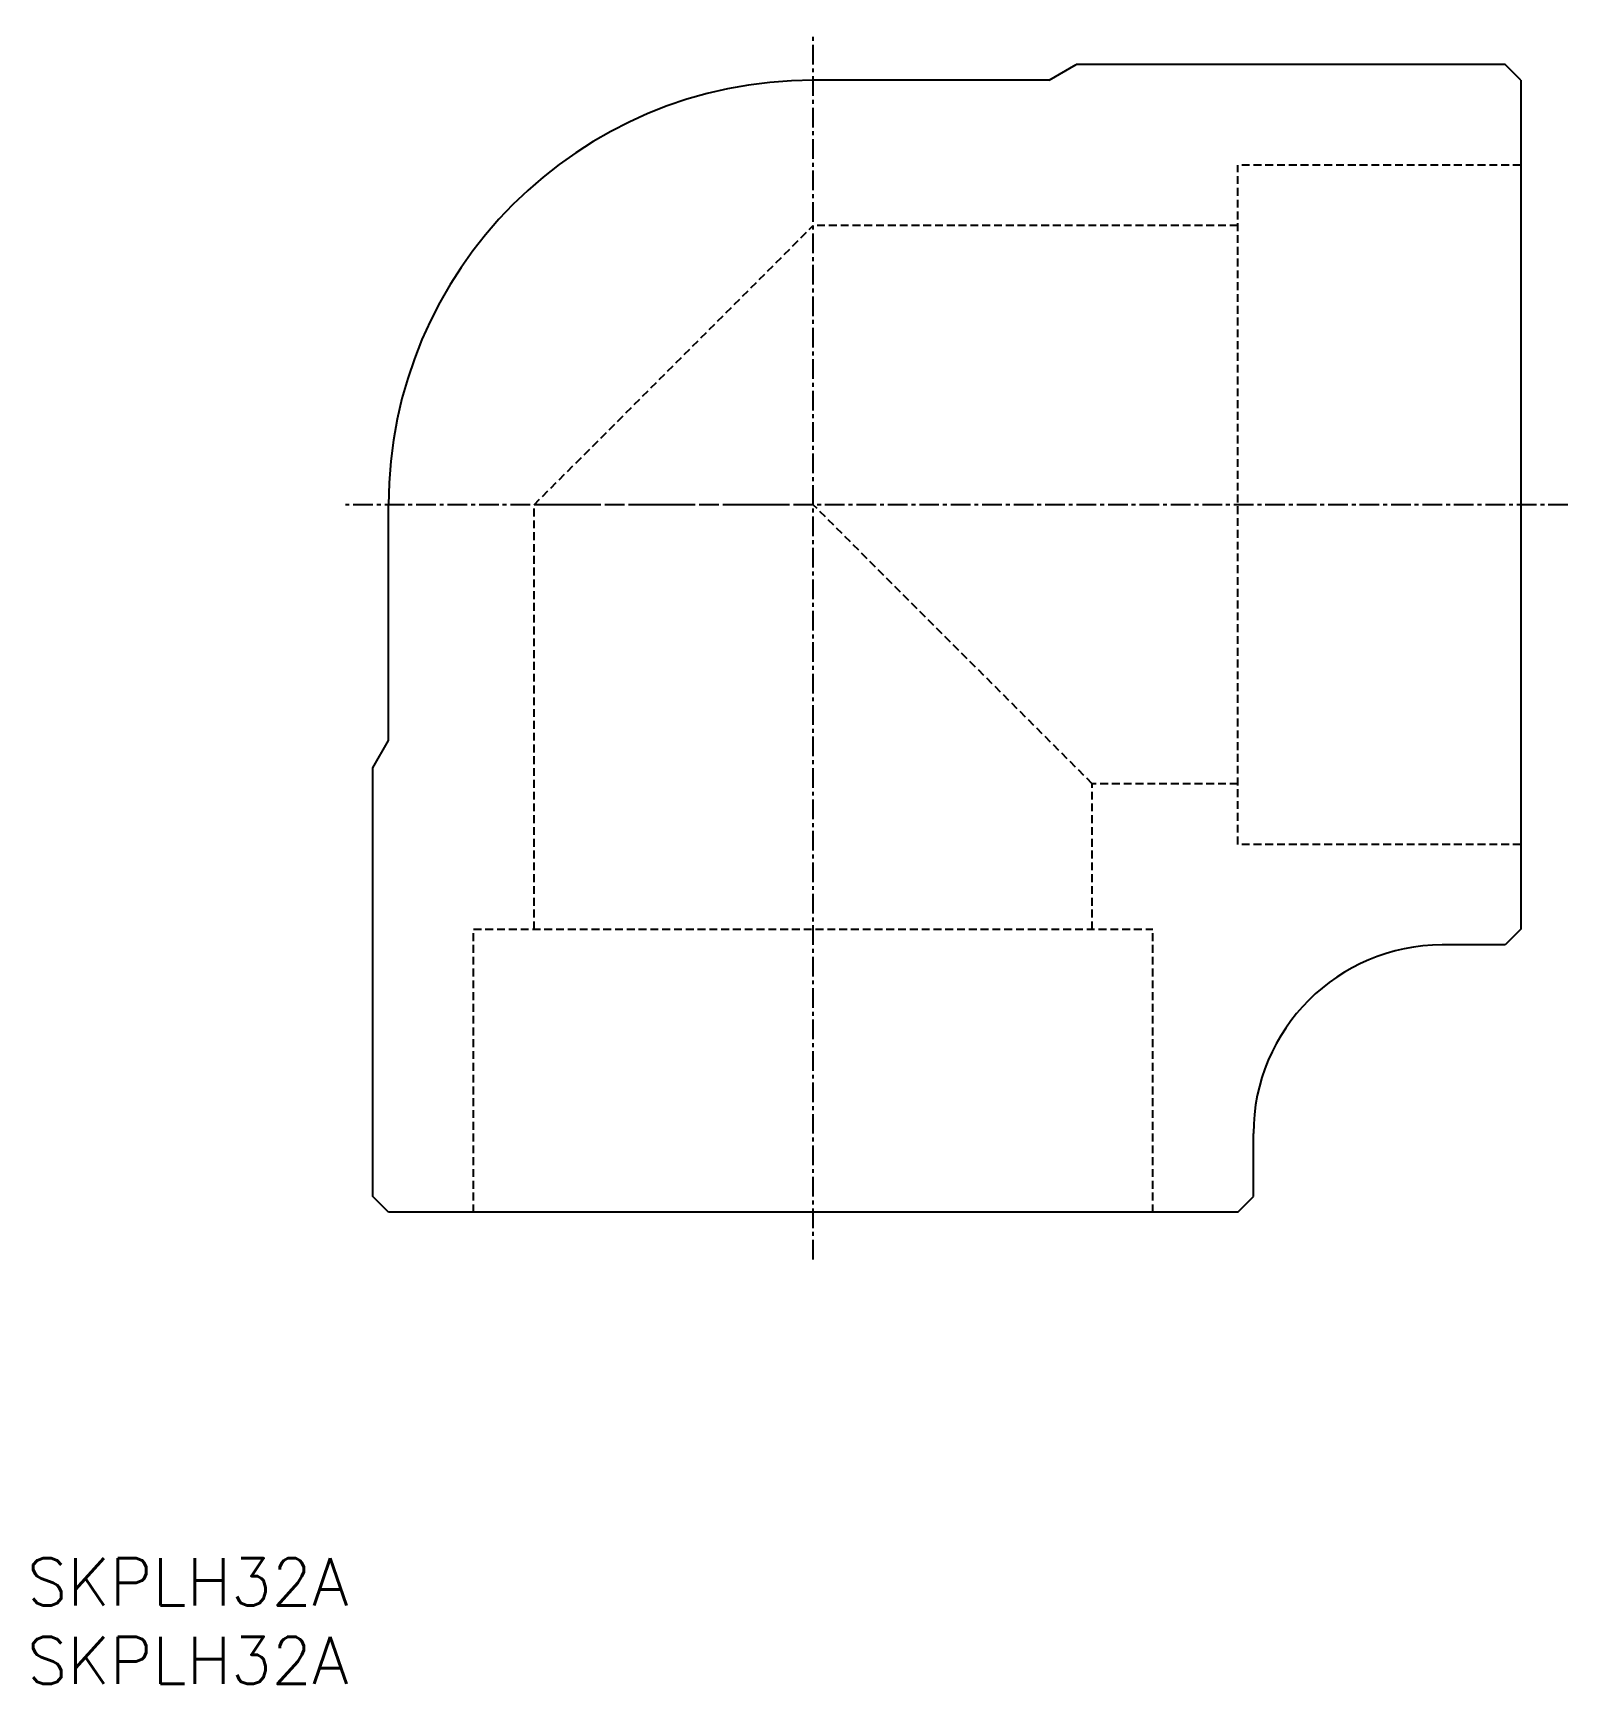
# Model space of a CAD drawing. Extents: x 0 to 98, y 0 to 105.
import ezdxf

# ---------------------------------------------------------------- set-up
doc = ezdxf.new("R2010")
doc.units = 0
doc.linetypes.add('CENTER', pattern=[2, 1.25, -0.25, 0.25, -0.25])
doc.linetypes.add('DASHED', pattern=[0.75, 0.5, -0.25])
doc.layers.get('0').update_dxf_attribs({"linetype": 'CONTINUOUS'})
doc.layers.add('CENTER', color=1, linetype='CENTER')
doc.styles.get("Standard").update_dxf_attribs({"font": 'txt.shx'})

# ---------------------------------------------------------------- blocks, each defined once
blk = doc.blocks.new('*U6')
at = {"color": 7, "linetype": 'CONTINUOUS'}
blk.add_text('SKPLH32A', height=3, dxfattribs=at).set_placement((0, 0))
blk = doc.blocks.new('*U7')
at = {"color": 7, "linetype": 'CONTINUOUS'}
blk.add_text('SKPLH32A', height=3, dxfattribs=at).set_placement((0, 5))

msp = doc.modelspace()

# ---------------------------------------------------------------- linework, layer by layer
at = {"color": 7, "linetype": 'CONTINUOUS'}
for p, q in [((65, 102), (66.73, 103)), ((94, 103), (66.73, 103)), ((95, 102), (94, 103)), ((65, 102), (50, 102)), ((95, 102), (95, 48)), ((23, 60), (23, 75)), ((22, 58.27), (23, 60)), ((22, 31), (22, 58.27)), ((95, 48), (94, 47)), ((94, 47), (90, 47)), ((78, 31), (78, 35)), ((23, 30), (22, 31)), ((77, 30), (78, 31)), ((77, 30), (23, 30))]:
    msp.add_line(p, q, dxfattribs=at)
at = {"color": 3, "linetype": 'DASHED'}
for p, q in [((95, 96.6), (77, 96.6)), ((77, 53.4), (77, 96.6)), ((32.25, 75), (50, 92.75)), ((77, 92.75), (50, 92.75)), ((32.25, 48), (32.25, 75)), ((50, 75), (32.25, 75)), ((67.75, 57.25), (50, 75)), ((67.75, 48), (67.75, 57.25)), ((77, 57.25), (67.75, 57.25)), ((95, 53.4), (77, 53.4)), ((28.4, 30), (28.4, 48)), ((28.4, 48), (71.6, 48)), ((71.6, 30), (71.6, 48))]:
    msp.add_line(p, q, dxfattribs=at)
at = {"color": 7, "linetype": 'CONTINUOUS'}
for centre, radius in [((50, 75), 27), ((90, 35), 12)]:
    msp.add_arc(centre, radius, 90, 180, dxfattribs=at)
at = {"layer": 'CENTER', "color": 1, "linetype": 'CENTER'}
for p, q in [((50, 27), (50, 105)), ((98, 75), (20, 75))]:
    msp.add_line(p, q, dxfattribs=at)

# ---------------------------------------------------------------- block references
at = {"color": 7, "linetype": 'CONTINUOUS'}
for name in ['*U7', '*U6']:
    msp.add_blockref(name, (0, 0), dxfattribs=at)

doc.saveas('drawing.dxf')
